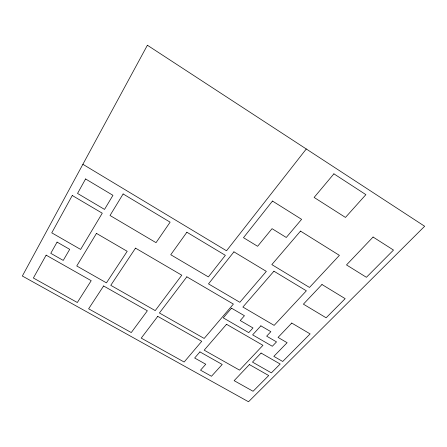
<?xml version="1.0" encoding="UTF-8"?>
<svg xmlns="http://www.w3.org/2000/svg" width="447" height="447" viewBox="0 0 447 447"><rect width="100%" height="100%" fill="white"/><g stroke="black" fill="none" stroke-linecap="round" stroke-linejoin="round"><path stroke-width="0.67" d="M306.279 148.98L226.528 250.767L82.879 164.3M147.387 45.242L22.35 276.022L248.51 401.758L424.65 226.26L147.387 45.242M72.269 195.495L51.757 232.837L80.628 249.42L102.268 213.197L72.269 195.495M85.573 178.956L77.543 193.434L104.531 209.403L112.946 195.322L85.573 178.956M46.13 255.148L33.374 278.012L77.331 302.507L91.205 280.688L46.13 255.148M57.076 242.112L50.768 253.326L63.239 260.411L69.698 249.342L57.076 242.112M96.463 233.395L76.75 265.976L106.442 282.862L127.199 251.303L96.463 233.395M123.121 193.959L110.023 215.482L156.031 242.665L170.117 222.165L123.121 193.959M103.615 285.974L88.623 308.799L131.267 332.562L147.365 310.788L103.615 285.974M135.519 248.135L110.767 285.32L155.226 310.604L181.773 275.201L135.519 248.135M186.88 232.228L170.754 254.734L208.369 276.916L225.355 255.321L186.88 232.228M186.835 276.822L159.417 312.984L204.178 338.44L233.379 304.077L186.835 276.822M157.757 316.359L141.235 338.116L184.142 362.025L201.742 341.312L157.757 316.359M272.491 201.055L243.486 237.681L257.617 246.291L272.039 228.668L286.281 237.474L301.608 219.337L272.491 201.055M233.932 251.845L208.492 283.884L239.849 302.306L266.334 271.385L233.932 251.845M333.909 173.833L314.124 197.44L345.458 217.432L365.892 194.641L333.909 173.833M231.512 308.179L223.265 317.862L248.755 332.624L252.985 327.953L240.229 320.533L244.448 315.727L231.512 308.179M300.507 231.099L271.832 264.602L309.497 287.443L339.402 255.36L300.507 231.099M199.921 351.901L194.663 358.013L205.771 364.238L200.524 370.166L211.47 376.273L222.215 364.461L199.921 351.901M226.54 324.287L204.184 350.163L239.542 370.133L262.937 345.313L226.54 324.287M273.933 271.2L242.889 307.044L274.14 325.377L306.363 290.807L273.933 271.2M260.88 325.846L252.633 334.864L272.318 346.269L276.514 341.888L266.658 336.155L270.854 331.668L260.88 325.846M321.969 284.504L303.396 304.161L326.142 317.795L345.173 298.657L321.969 284.504M249.409 364.573L234.133 380.66L253.075 391.27L268.714 375.547L249.409 364.573M261.076 353.052L252.482 362.092L271.379 372.865L280.168 364.026L261.076 353.052M373.072 237.039L346.503 264.926L366.411 277.302L393.5 250.063L373.072 237.039M291.757 323.058L278.062 337.424L287.13 342.709L273.832 356.365L282.705 361.478L310.123 333.903L291.757 323.058"/></g></svg>
